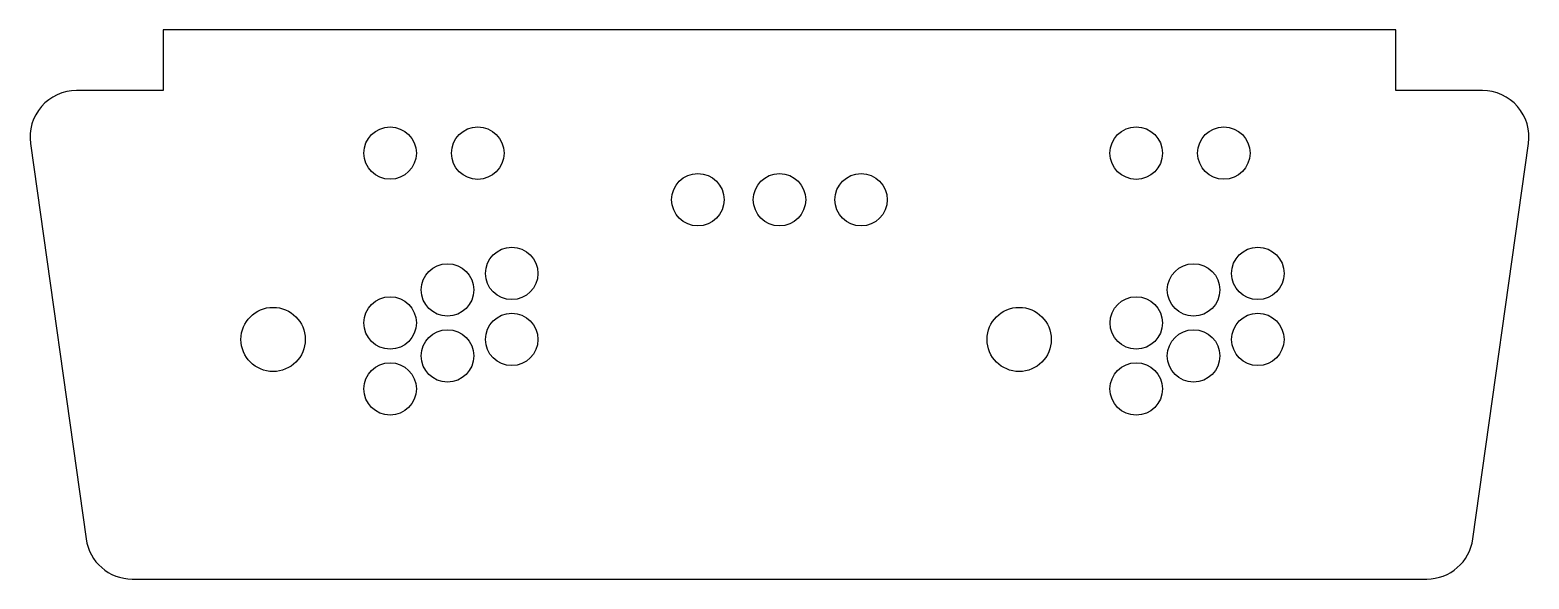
# Model space of a CAD drawing. Header units: inches. Extents: x -16.1 to 16.1, y -5.9 to 5.9.
import ezdxf

# ---------------------------------------------------------------- set-up
doc = ezdxf.new("R2010")
doc.units = ezdxf.units.IN
doc.header["$MEASUREMENT"] = 0

msp = doc.modelspace()

# ---------------------------------------------------------------- linework, layer by layer
at = {"color": 7, "linetype": 'Continuous', "lineweight": 25}
for p, q in [((-13.219, 5.895), (-13.219, 4.593)), ((13.219, 5.895), (-13.219, 5.895)), ((13.219, 4.593), (13.219, 5.895)), ((-13.219, 4.593), (-15.073, 4.593)), ((15.073, 4.593), (13.219, 4.593)), ((-16.064, 3.454), (-14.871, -5.034)), ((14.871, -5.034), (16.064, 3.454)), ((-13.88, -5.895), (13.88, -5.895))]:
    msp.add_line(p, q, dxfattribs=at)
for centre, radius in [((-8.35, 3.25), 0.562), ((-6.471, 3.25), 0.563), ((7.65, 3.25), 0.563), ((9.529, 3.25), 0.562), ((-1.75, 2.25), 0.563), ((0, 2.25), 0.562), ((1.75, 2.25), 0.562), ((-5.742, 0.667), 0.563), ((10.258, 0.667), 0.563), ((-7.12, 0.313), 0.563), ((8.88, 0.313), 0.563), ((-8.35, -0.396), 0.563), ((7.65, -0.396), 0.562), ((-10.86, -0.75), 0.689), ((-5.742, -0.75), 0.563), ((5.14, -0.75), 0.689), ((10.258, -0.75), 0.562), ((-7.12, -1.104), 0.563), ((8.88, -1.104), 0.563), ((-8.35, -1.813), 0.562), ((7.65, -1.813), 0.563)]:
    msp.add_circle(centre, radius, dxfattribs=at)
for centre, start, end in [((-15.073, 3.593), 90, 188), ((15.073, 3.593), 352, 90), ((-13.88, -4.895), 188, 270), ((13.88, -4.895), 270, 352)]:
    msp.add_arc(centre, 1, start, end, dxfattribs=at)

doc.saveas('drawing.dxf')
